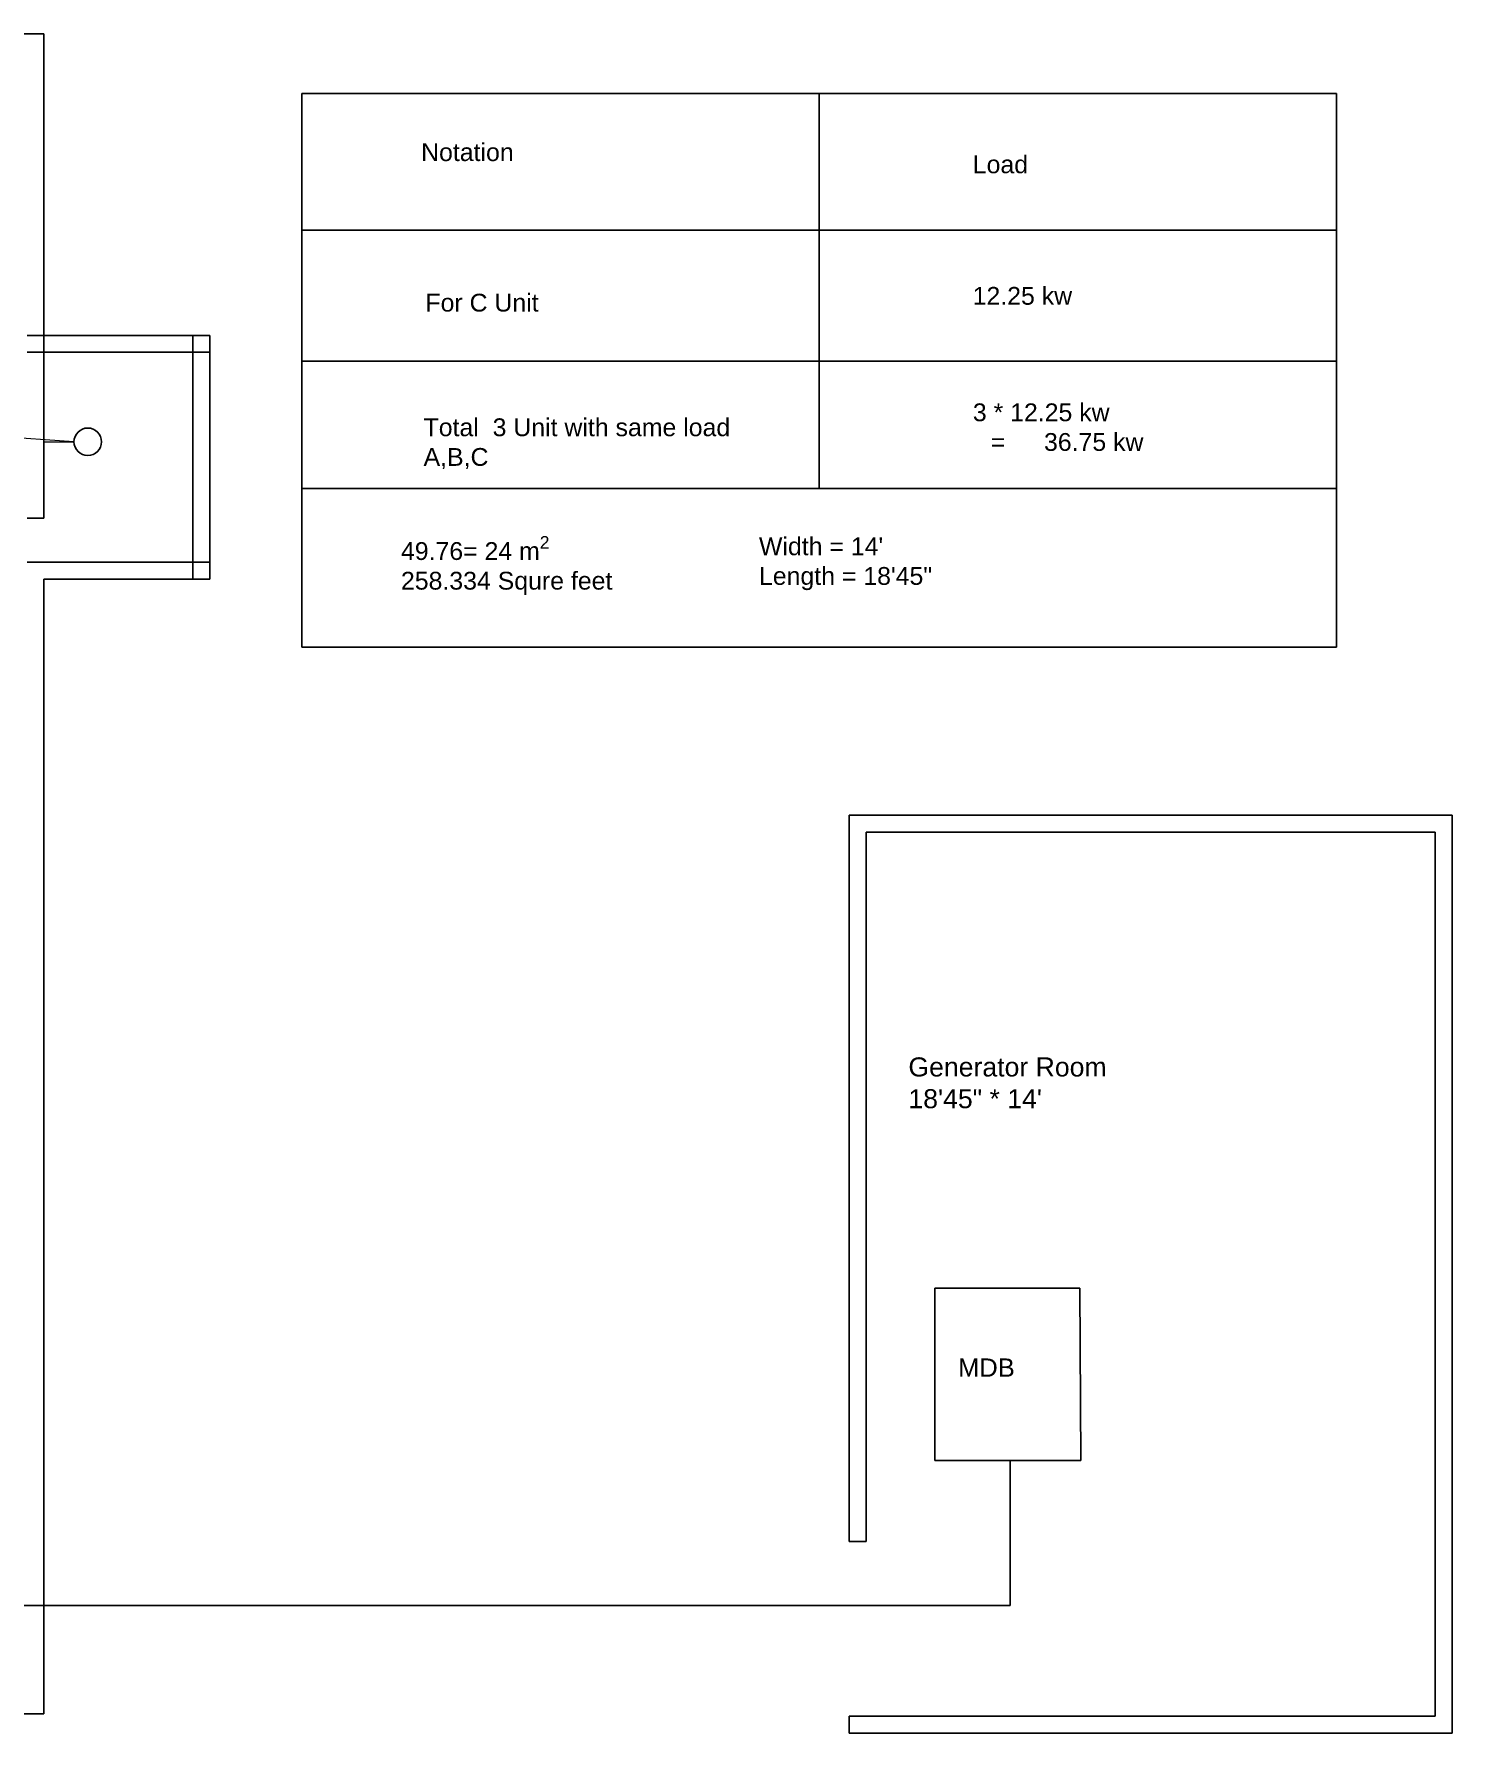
# Model space of a CAD drawing. Header units: inches. Extents: x 391 to 1641, y 213 to 963.
# Drawn here: x 1222 to 1641, y 220 to 722 of the extents above; entities that cross this region are included whole.
import ezdxf

# ---------------------------------------------------------------- set-up
doc = ezdxf.new("R2010")
doc.units = ezdxf.units.IN
doc.header["$MEASUREMENT"] = 0
doc.layers.add('Light load wiring', color=1, linetype='Continuous', lineweight=5)
doc.styles.get("Standard").update_dxf_attribs({"font": 'arial.ttf'})

msp = doc.modelspace()

# ---------------------------------------------------------------- linework, layer by layer
for p, q in [((1040.2, 721.94), (1225.2, 721.94)), ((1225.2, 721.94), (1225.2, 578.94)), ((1301.3, 704.36), (1606.88, 704.36)), ((1301.3, 704.36), (1301.3, 540.88)), ((1454.09, 704.36), (1454.09, 587.75)), ((1606.88, 704.36), (1606.88, 540.88)), ((1301.3, 664.02), (1606.88, 664.02)), ((1274.2, 632.94), (1220.2, 632.94)), ((1269.2, 560.94), (1269.2, 632.94)), ((1274.2, 560.94), (1274.2, 632.94)), ((1274.2, 627.94), (1220.2, 627.94)), ((1301.3, 625.28), (1606.88, 625.28)), ((1234.05, 601.47), (1225.2, 601.36)), ((1301.3, 587.75), (1606.88, 587.75)), ((1225.2, 578.94), (1220.2, 578.94)), ((1225.2, 578.94), (1225.2, 578.94)), ((1220.2, 565.94), (1274.2, 565.94)), ((1225.2, 560.94), (1225.2, 500.94)), ((1225.2, 560.94), (1274.2, 560.94)), ((1301.3, 540.88), (1606.88, 540.88)), ((1225.2, 500.94), (1225.2, 284.94)), ((1463.02, 491.25), (1641.02, 491.25)), ((1463.02, 276.78), (1463.02, 491.25)), ((1641.02, 491.25), (1641.02, 270.25)), ((1468.02, 486.25), (1636.02, 486.25)), ((1468.02, 276.78), (1468.02, 486.25)), ((1636.02, 486.25), (1636.02, 270.25)), ((1531.11, 351.6), (1488.31, 351.6)), ((1488.31, 351.6), (1488.31, 300.74)), ((1531.37, 300.74), (1531.11, 351.6)), ((1488.31, 300.74), (1531.37, 300.74)), ((1225.2, 284.94), (1225.2, 235.94)), ((1463.02, 276.78), (1468.02, 276.78)), ((1636.02, 270.25), (1636.02, 225.25)), ((1641.02, 270.25), (1641.02, 220.25)), ((1225.2, 235.94), (1225.2, 225.97)), ((1004.2, 225.94), (1224.68, 225.94)), ((1224.68, 225.94), (1225.2, 225.94)), ((1225.2, 225.97), (1225.2, 225.97)), ((1225.2, 225.94), (1225.2, 225.97)), ((1463.02, 220.25), (1463.02, 225.25)), ((1468.02, 225.25), (1463.02, 225.25)), ((1636.02, 225.25), (1468.02, 225.25)), ((1641.02, 220.25), (1463.02, 220.25))]:
    msp.add_line(p, q)
at = {"color": 6}
for p, q in [((1510.56, 257.94), (1510.56, 300.74)), ((1009.2, 257.94), (1510.56, 257.94))]:
    msp.add_line(p, q, dxfattribs=at)
msp.add_circle((1238.13, 601.52), 4.07)
at = {"layer": 'Light load wiring'}
msp.add_line((1234.05, 601.47), (1049.33, 614.59), dxfattribs=at)

# ---------------------------------------------------------------- texts
at = {"attachment_point": 1}
for s, width, gutter_width, insert, char_height in [('Notation', 68.6238, 3.5, (1336.57, 689.67), 5.254), ('Load', 68.6238, 3.5, (1499.49, 686.07), 5.254), ('12.25 kw', 68.6238, 3.5, (1499.45, 647.24), 5.254), ('For C Unit', 68.6238, 3.5, (1337.84, 645.23), 5.254), ('3 * 12.25 kw\\P\\pxi-3,l4,t4;=^I36.75 kw', 68.6238, 3.5, (1499.51, 612.85), 5.2538), ('Total  3 Unit with same load\\PA,B,C', 92.1361, 3.5, (1337.3, 608.43), 5.2538), ('\\A1;49.76= 24 m{\\H0.7x;\\S2^ ;}\\P258.334 Squre feet', 68.6238, 3.5, (1330.62, 573.67), 5.2538), ('Width = 14\'\\PLength = 18\'45"', 68.6238, 3.5, (1436.35, 573.29), 5.2538), ('Generator Room\\P18\'45" * 14\'', 84.5246, 4.69, (1480.48, 419.74), 5.6266), ('MDB', 29.6305, 5.4, (1495.15, 330.85), 5.397)]:
    msp.add_mtext_dynamic_manual_height_columns(s, width=width, gutter_width=gutter_width, heights=[0], dxfattribs=dict(at, insert=insert, char_height=char_height))

doc.saveas('drawing.dxf')
